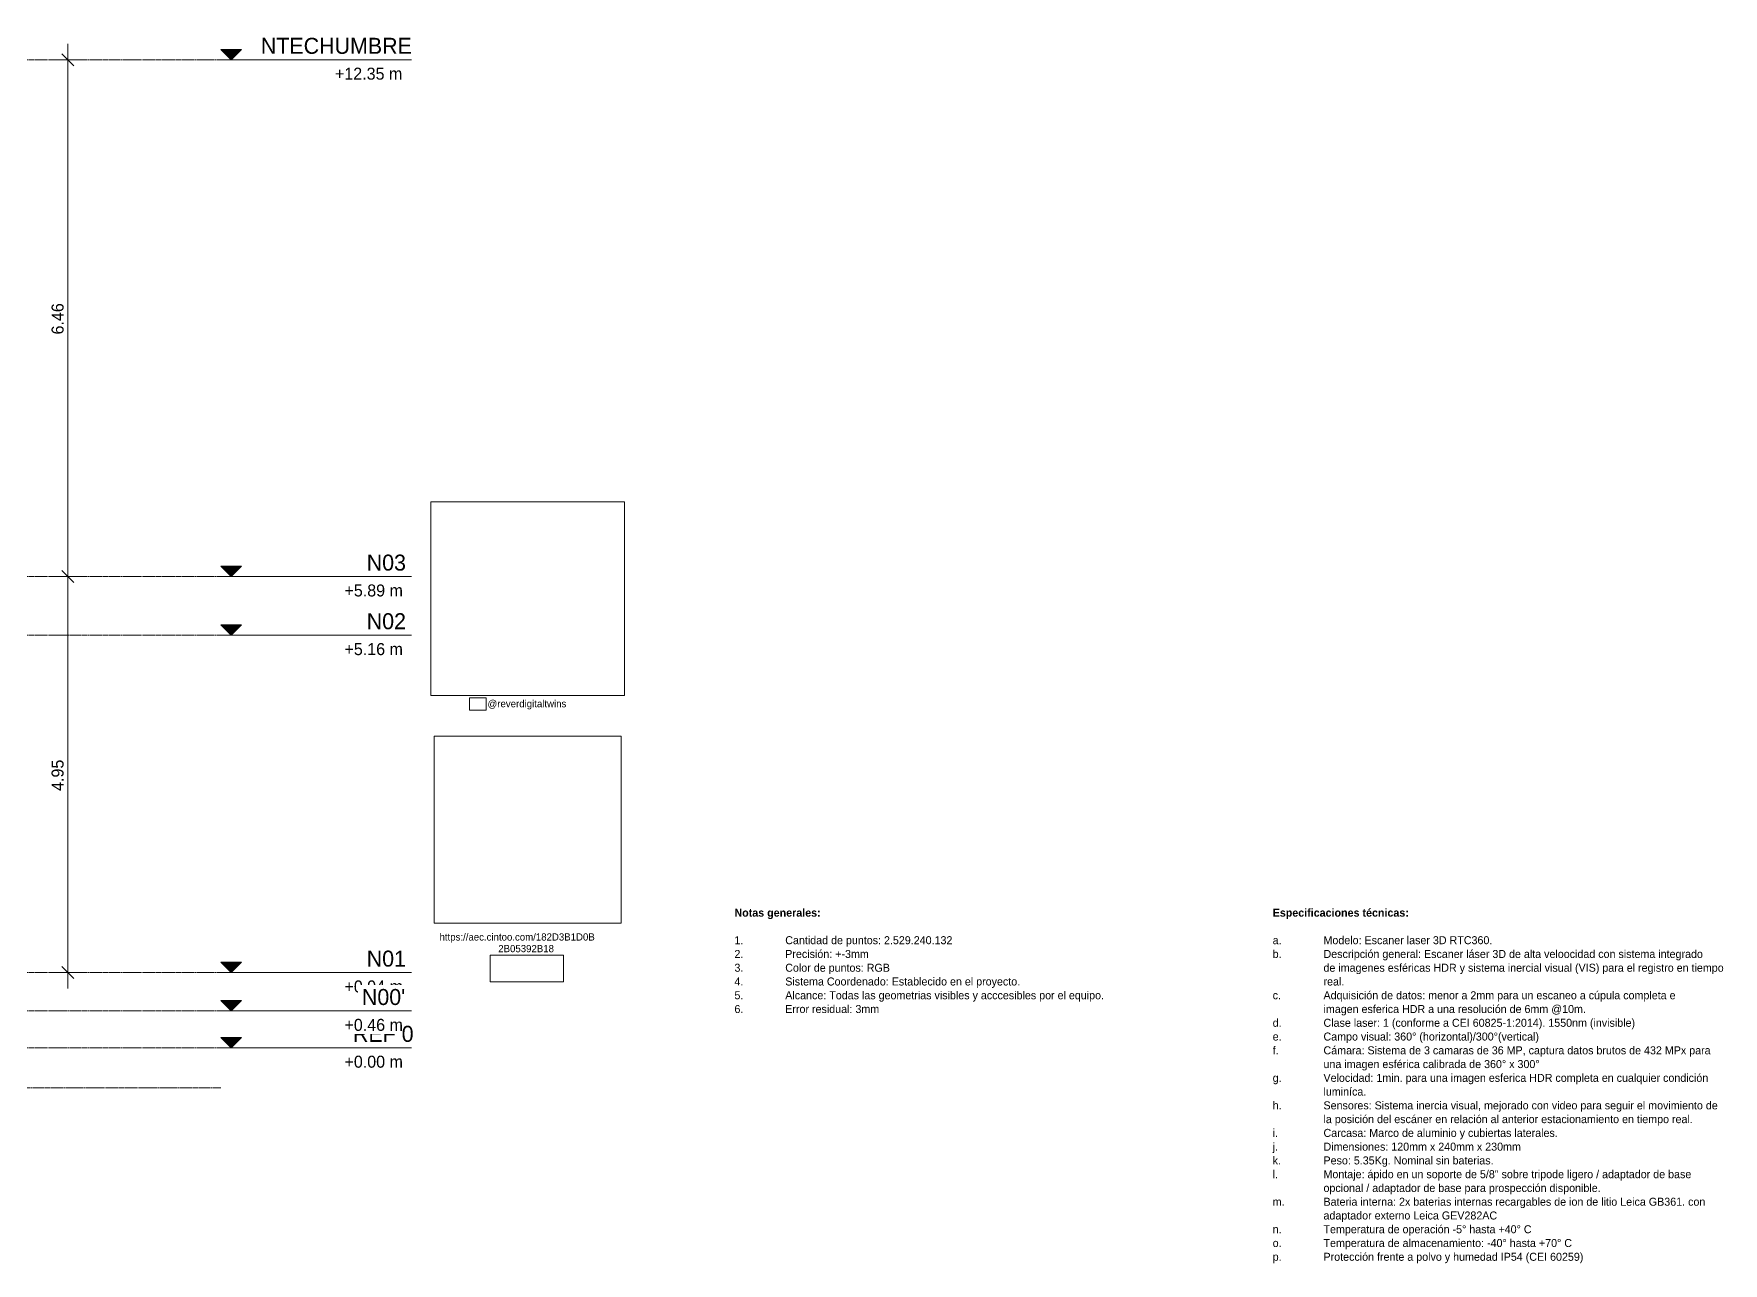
# Model space of a CAD drawing. Header units: centimetres. Extents: x -13467 to 3766, y -437 to 1921.
# Drawn here: x 1654 to 3766, y -269 to 1267 of the extents above; entities that cross this region are included whole.
import ezdxf

# ---------------------------------------------------------------- set-up
doc = ezdxf.new("R2010")
doc.units = ezdxf.units.CM
doc.linetypes.add('Centre', pattern=[3.175, 0.635, -0.475, 1.59, -0.475])
doc.linetypes.add('Dash_2_', pattern=[0.635, 0.3175, -0.3175])
for name, color, linetype, lineweight in [('A-ANNO-DIMS', 7, 'Continuous', 9), ('A-ANNO-DIMS-100', 7, 'Continuous', 9), ('A-FLOR-LEVL', 7, 'Continuous', 9), ('G-ANNO-REFR', 7, 'Dash_2_', 18), ('G-ANNO-TEXT', 7, 'Continuous', 9)]:
    doc.layers.add(name, color=color, linetype=linetype, lineweight=lineweight)
doc.styles.add('Century Gothic', font='GOTHIC.TTF', dxfattribs={"height": 20})
doc.styles.add('Century Gothic_1', font='GOTHIC.TTF', dxfattribs={"height": 15})
doc.styles.add('Century Gothic_2', font='GOTHIC.TTF', dxfattribs={"height": 9})
doc.styles.add('Century Gothic_3', font='GOTHIC.TTF', dxfattribs={"height": 10})
doc.styles.add('Century Gothic_B', font='GOTHICB.TTF', dxfattribs={"height": 10})
doc.dimstyles.new('FCA_N_Cotas_E100', dxfattribs={"dimscale": 30.48, "dimtxt": 15.662524, "dimasz": 0.492126, "dimexe": 0.656168, "dimexo": 0.656168, "dimgap": 0.032808, "dimtad": 1, "dimlfac": 0.01, "dimrnd": 0.01, "dimzin": 0, "dimdsep": 46, "dimtxsty": 'Century Gothic_1', "dimblk1": 'OBLIQUE', "dimblk2": 'OBLIQUE', "dimsah": 1, "dimcen": 0.09, "dimdle": 0.656168, "dimazin": 2, "dimtfac": 1, "dimtdec": 4, "dimtix": 1, "dimtmove": 0, "dimatfit": 3, "dimfxl": 1, "dimtvp": 1, "dimtolj": 1, "dimtzin": 0, "dimarcsym": 2})
picture_1 = doc.add_image_def('image1.jpg', size_in_pixel=(275, 100))
picture_2 = doc.add_image_def('image2.png', size_in_pixel=(160, 160))
picture_3 = doc.add_image_def('image3.jpeg', size_in_pixel=(2000, 2000))
picture_4 = doc.add_image_def('image4.jpg', size_in_pixel=(434, 317))

# ---------------------------------------------------------------- blocks, each defined once
blk = doc.blocks.new('Level - Con_Triangulo-1145637-Sección 1-2')
at = {"layer": 'A-FLOR-LEVL', "true_color": 0xe2e2e2}
blk.add_hatch(color=254, dxfattribs=at).paths.add_polyline_path([(2465.2, 12.9), (2452.4, 0), (2439.5, 12.9)])
at = {"layer": 'A-FLOR-LEVL', "color": 253, "true_color": 0xaaaaaa}
for p, q in [((2465.2, 12.9), (2439.5, 12.9)), ((2439.5, 12.9), (2452.4, 0)), ((2439.5, 0), (2677.9, 0)), ((2452.4, 0), (2465.2, 12.9))]:
    blk.add_line(p, q, dxfattribs=at)
blk = doc.blocks.new('DIMBLOCK33-Sección 1-2')
at = {"layer": 'A-ANNO-DIMS-100'}
for p, q in [((1696.9, 1254.5), (1696.9, 588.8)), ((1696.9, 1234.5), (1687.5, 1234.5)), ((1696.9, 1234.5), (1716.9, 1234.5)), ((1696.9, 588.8), (1687.5, 588.8)), ((1696.9, 588.8), (1716.9, 588.8))]:
    blk.add_line(p, q, dxfattribs=at)
at = {"layer": 'A-ANNO-DIMS-100', "lineweight": 35}
for p, q in [((1696.9, 1234.5), (1689.4, 1242)), ((1696.9, 1234.5), (1704.4, 1227)), ((1696.9, 588.8), (1689.4, 596.3)), ((1696.9, 588.8), (1704.4, 581.3))]:
    blk.add_line(p, q, dxfattribs=at)
at = {"layer": 'A-ANNO-DIMS-100', "color": 0, "insert": (1676.6, 891.3), "char_height": 15, "width": 48.927, "attachment_point": 1, "rotation": 90, "line_spacing_factor": 0.984502, "style": 'Century Gothic_1'}
blk.add_mtext('6.46', dxfattribs=at)
blk = doc.blocks.new('_Oblique')
at = {"color": 0, "linetype": 'ByBlock', "lineweight": -2}
blk.add_line((-0.5, -0.5), (0.5, 0.5), dxfattribs=at)
blk = doc.blocks.new('DIMBLOCK34-Sección 1-2')
at = {"layer": 'A-ANNO-DIMS-100', "lineweight": 35}
for p, q in [((1696.9, 588.8), (1689.4, 596.3)), ((1696.9, 588.8), (1704.4, 581.3)), ((1696.9, 94), (1689.4, 101.5)), ((1696.9, 94), (1704.4, 86.5))]:
    blk.add_line(p, q, dxfattribs=at)
at = {"layer": 'A-ANNO-DIMS-100'}
for p, q in [((1696.9, 588.8), (1687.5, 588.8)), ((1696.9, 588.8), (1696.9, 74)), ((1696.9, 588.8), (1716.9, 588.8)), ((1696.9, 94), (1687.5, 94)), ((1696.9, 94), (1716.9, 94))]:
    blk.add_line(p, q, dxfattribs=at)
at = {"layer": 'A-ANNO-DIMS-100', "color": 0, "insert": (1676.6, 321), "char_height": 15, "width": 48.927, "attachment_point": 1, "rotation": 90, "line_spacing_factor": 0.984502, "style": 'Century Gothic_1'}
blk.add_mtext('4.95', dxfattribs=at)

msp = doc.modelspace()

# ---------------------------------------------------------------- linework, layer by layer
at = {"layer": 'A-FLOR-LEVL', "color": 253, "linetype": 'Centre', "true_color": 0xaaaaaa}
for p, q in [((-5238.571, 1234.505), (1888.136, 1234.505)), ((-5238.571, 588.801), (1888.136, 588.801)), ((-5238.571, 515.53), (1888.136, 515.53)), ((-5238.571, 94), (1888.136, 94)), ((-5238.571, 46.025), (1888.136, 46.025)), ((-5238.571, 0), (1888.136, 0)), ((1888.136, -50), (-5238.571, -50))]:
    msp.add_line(p, q, dxfattribs=at)

# ---------------------------------------------------------------- block references
at = {"layer": 'A-FLOR-LEVL', "color": 253, "true_color": 0xaaaaaa}
for p in [(-551.352, 1234.505), (-551.352, 588.801), (-551.352, 515.53), (-551.352, 94), (-551.352, 0)]:
    msp.add_blockref('Level - Con_Triangulo-1145637-Sección 1-2', p, dxfattribs=at)

# ---------------------------------------------------------------- texts
at = {"layer": 'G-ANNO-TEXT', "attachment_point": 1}
for s, insert, char_height, width, style in [('@reverdigitaltwins', (2221.5, 434.51), 9, 128.67084, 'Century Gothic_2'), ('Notas generales:', (2530.12, 173.852), 10, 141.49784, 'Century Gothic_B'), ('Especificaciones técnicas:', (3202.856, 173.852), 10, 222.86912, 'Century Gothic_B'), ('https://aec.cintoo.com/182D3B1D0B', (2161.495, 143.015), 9, 262.55266, 'Century Gothic_2'), ('2B05392B18', (2234.916, 128.463), 9, 84.17719, 'Century Gothic_2'), ('1.', (2530.12, 139.456), 10, 76.96958, 'Century Gothic_3'), ('Cantidad de puntos: 2.529.240.132', (2593.62, 139.456), 10, 287.40497, 'Century Gothic_3'), ('a.', (3202.856, 139.456), 10, 76.96958, 'Century Gothic_3'), ('Modelo: Escaner laser 3D RTC360.', (3266.356, 139.456), 10, 280.59062, 'Century Gothic_3'), ('2.', (2530.12, 122.259), 10, 76.96958, 'Century Gothic_3'), ('Color de puntos: RGB', (2593.62, 105.061), 10, 178.37547, 'Century Gothic_3'), ('Precisión: +-3mm', (2593.62, 122.259), 10, 141.097, 'Century Gothic_3'), ('b.', (3202.856, 122.259), 10, 76.96958, 'Century Gothic_3'), ('de imagenes esféricas HDR y sistema inercial visual (VIS) para el registro en tiempo ', (3266.356, 105.061), 10, 693.45969, 'Century Gothic_3'), ('Descripción general: Escaner láser 3D de alta veloocidad con sistema integrado ', (3266.356, 122.259), 10, 677.82678, 'Century Gothic_3'), ('4.', (2530.12, 87.863), 10, 76.96958, 'Century Gothic_3'), ('3.', (2530.12, 105.061), 10, 76.96958, 'Century Gothic_3'), ('Sistema Coordenado: Establecido en el proyecto.', (2593.62, 87.863), 10, 416.47666, 'Century Gothic_3'), ('real.', (3266.356, 87.863), 10, 36.07594, 'Century Gothic_3'), ('5.', (2530.12, 70.665), 10, 76.96958, 'Century Gothic_3'), ('Alcance: Todas las geometrias visibles y acccesibles por el equipo.', (2593.62, 70.665), 10, 557.9745, 'Century Gothic_3'), ('c.', (3202.856, 70.665), 10, 76.96958, 'Century Gothic_3'), ('Adquisición de datos: menor a 2mm para un escaneo a cúpula completa e ', (3266.356, 70.665), 10, 640.14747, 'Century Gothic_3'), ('6.', (2530.12, 53.467), 10, 76.96958, 'Century Gothic_3'), ('Error residual: 3mm', (2593.62, 53.467), 10, 156.72991, 'Century Gothic_3'), ('imagen esferica HDR a una resolución de 6mm @10m.', (3266.356, 53.467), 10, 454.15597, 'Century Gothic_3'), ('d.', (3202.856, 36.269), 10, 76.96958, 'Century Gothic_3'), ('Clase laser: 1 (conforme a CEI 60825-1:2014). 1550nm (invisible)', (3266.356, 36.269), 10, 525.907, 'Century Gothic_3'), ('f.', (3202.856, 1.873), 10, 76.96958, 'Century Gothic_3'), ('e.', (3202.856, 19.071), 10, 76.96958, 'Century Gothic_3'), ('Campo visual: 360° (horizontal)/300°(vertical)', (3266.356, 19.071), 10, 376.79312, 'Century Gothic_3'), ('Cámara: Sistema de 3 camaras de 36 MP, captura datos brutos de 432 MPx para ', (3266.356, 1.873), 10, 682.63691, 'Century Gothic_3'), ('una imagen esférica calibrada de 360° x 300°', (3266.356, -15.325), 10, 382.00409, 'Century Gothic_3'), ('g.', (3202.856, -32.523), 10, 76.96958, 'Century Gothic_3'), ('Velocidad: 1min. para una imagen esferica HDR completa en cualquier condición ', (3266.356, -32.523), 10, 695.86475, 'Century Gothic_3'), ('luminíca.', (3266.356, -49.721), 10, 75.35863, 'Century Gothic_3'), ('h.', (3202.856, -66.919), 10, 76.96958, 'Century Gothic_3'), ('Sensores: Sistema inercia visual, mejorado con video para seguir el movimiento de ', (3266.356, -66.919), 10, 695.06306, 'Century Gothic_3'), ('la posición del escáner en relación al anterior estacionamiento en tiempo real. ', (3266.356, -84.116), 10, 665.40062, 'Century Gothic_3'), ('i.', (3202.856, -101.314), 10, 76.96958, 'Century Gothic_3'), ('Carcasa: Marco de aluminio y cubiertas laterales.', (3266.356, -101.314), 10, 416.47666, 'Century Gothic_3'), ('j.', (3202.856, -118.512), 10, 76.96958, 'Century Gothic_3'), ('Dimensiones: 120mm x 240mm x 230mm ', (3266.356, -118.512), 10, 339.9155, 'Century Gothic_3'), ('k.', (3202.856, -135.71), 10, 76.96958, 'Century Gothic_3'), ('Peso: 5.35Kg. Nominal sin baterias.', (3266.356, -135.71), 10, 284.59906, 'Century Gothic_3'), ('l.', (3202.856, -152.908), 10, 76.96958, 'Century Gothic_3'), ('Montaje: ápido en un soporte de 5/8" sobre tripode ligero / adaptador de base ', (3266.356, -152.908), 10, 668.20653, 'Century Gothic_3'), ('m.', (3202.856, -187.304), 10, 76.96958, 'Century Gothic_3'), ('opcional / adaptador de base para prospección disponible.', (3266.356, -170.106), 10, 507.06734, 'Century Gothic_3'), ('Bateria interna: 2x baterias internas recargables de ion de litio Leica GB361. con ', (3266.356, -187.304), 10, 670.61159, 'Century Gothic_3'), ('adaptador externo Leica GEV282AC', (3266.356, -204.502), 10, 305.44294, 'Century Gothic_3'), ('n.', (3202.856, -221.7), 10, 76.96958, 'Century Gothic_3'), ('Temperatura de operación -5° hasta +40° C', (3266.356, -221.7), 10, 365.16866, 'Century Gothic_3'), ('o.', (3202.856, -238.898), 10, 76.96958, 'Century Gothic_3'), ('Temperatura de almacenamiento: -40° hasta +70° C', (3266.356, -238.898), 10, 438.12222, 'Century Gothic_3'), ('p.', (3202.856, -256.096), 10, 76.96958, 'Century Gothic_3'), ('Protección frente a polvo y humedad IP54 (CEI 60259)', (3266.356, -256.096), 10, 452.95344, 'Century Gothic_3')]:
    msp.add_mtext(s, dxfattribs=dict(at, insert=insert, char_height=char_height, width=width, style=style))

# ---------------------------------------------------------------- dimensions: what is measured, and where the dimension line sits
at = {"layer": 'A-ANNO-DIMS'}
for base, p1, p2, override, picture, middle in [((1696.867, 588.801), (1707.474, 1234.505), (1707.474, 588.801), {"dimpost": '<>', "dimfxl": 645.7038}, 'DIMBLOCK33-Sección 1-2', (1687.99, 911.653)), ((1696.867, 94), (1707.474, 588.801), (1707.474, 94), {"dimpost": '<>', "dimfxl": 494.801244}, 'DIMBLOCK34-Sección 1-2', (1687.99, 341.401))]:
    dim = msp.add_linear_dim(base=base, p1=p1, p2=p2, angle=90, dimstyle='FCA_N_Cotas_E100', override=override, dxfattribs=at)
    dim.commit()
    dim.dimension.update_dxf_attribs({"geometry": picture, "text_midpoint": middle})

# ---------------------------------------------------------------- pictures from other files: only their frames are drawn
at = {"layer": 'G-ANNO-REFR'}
image = msp.add_image(picture_3, insert=(2150.781, 440.053), size_in_units=(242.019, 242.019), dxfattribs=at)
image.dxf.flags = 7
image = msp.add_image(picture_4, insert=(2199.009, 421.794), size_in_units=(20.95, 15.302), dxfattribs=at)
image.dxf.flags = 7
image = msp.add_image(picture_2, insert=(2154.781, 155.93), size_in_units=(233.6, 233.6), dxfattribs=at)
image.dxf.flags = 7
image = msp.add_image(picture_1, insert=(2224.594, 82.363), size_in_units=(91.791, 33.379), dxfattribs=at)
image.dxf.flags = 7

# ---------------------------------------------------------------- next in the draw order: texts
at = {"layer": 'A-FLOR-LEVL', "color": 9, "true_color": 0xb7b7b7, "char_height": 20, "attachment_point": 1, "style": 'Century Gothic', "bg_fill": 3, "box_fill_scale": 1.25, "bg_fill_color": 256, "bg_fill_true_color": 13158600, "bg_fill_transparency": 0}
for s, insert, width in [('NTECHUMBRE', (1938.194, 1261.973), 224.4725), ('N03', (2070.494, 616.269), 64.135), ('N02', (2070.494, 542.998), 64.135), ('N01', (2070.494, 121.468), 64.135), ('REF 0', (2053.294, 27.468), 84.97887)]:
    msp.add_mtext(s, dxfattribs=dict(at, insert=insert, width=width))

# ---------------------------------------------------------------- next in the draw order: texts
at = {"layer": 'A-FLOR-LEVL', "color": 9, "true_color": 0xb7b7b7, "char_height": 15, "attachment_point": 1, "style": 'Century Gothic_1', "bg_fill": 3, "box_fill_scale": 1.25, "bg_fill_color": 256, "bg_fill_true_color": 13158600, "bg_fill_transparency": 0}
for s, insert, width in [('+12.35 m', (2030.794, 1224.661), 112.23625), ('+5.89 m', (2042.694, 578.957), 97.80587), ('+5.16 m', (2042.694, 505.687), 97.80587), ('+0.94 m', (2042.694, 84.156), 97.80587), ('+0.00 m', (2042.694, -9.844), 97.80587)]:
    msp.add_mtext(s, dxfattribs=dict(at, insert=insert, width=width))

# ---------------------------------------------------------------- next in the draw order: block references
at = {"layer": 'A-FLOR-LEVL', "color": 253, "true_color": 0xaaaaaa}
msp.add_blockref('Level - Con_Triangulo-1145637-Sección 1-2', (-551.352, 46.025), dxfattribs=at)

# ---------------------------------------------------------------- next in the draw order: texts
at = {"layer": 'A-FLOR-LEVL', "color": 9, "true_color": 0xb7b7b7, "insert": (2064.494, 73.492), "char_height": 20, "width": 71.35019, "attachment_point": 1, "style": 'Century Gothic', "bg_fill": 3, "box_fill_scale": 1.25, "bg_fill_color": 256, "bg_fill_true_color": 13158600, "bg_fill_transparency": 0}
msp.add_mtext("N00'", dxfattribs=at)

# ---------------------------------------------------------------- next in the draw order: texts
at = {"layer": 'A-FLOR-LEVL', "color": 9, "true_color": 0xb7b7b7, "insert": (2042.694, 36.181), "char_height": 15, "width": 97.80587, "attachment_point": 1, "style": 'Century Gothic_1', "bg_fill": 3, "box_fill_scale": 1.25, "bg_fill_color": 256, "bg_fill_true_color": 13158600, "bg_fill_transparency": 0}
msp.add_mtext('+0.46 m', dxfattribs=at)

doc.saveas('drawing.dxf')
